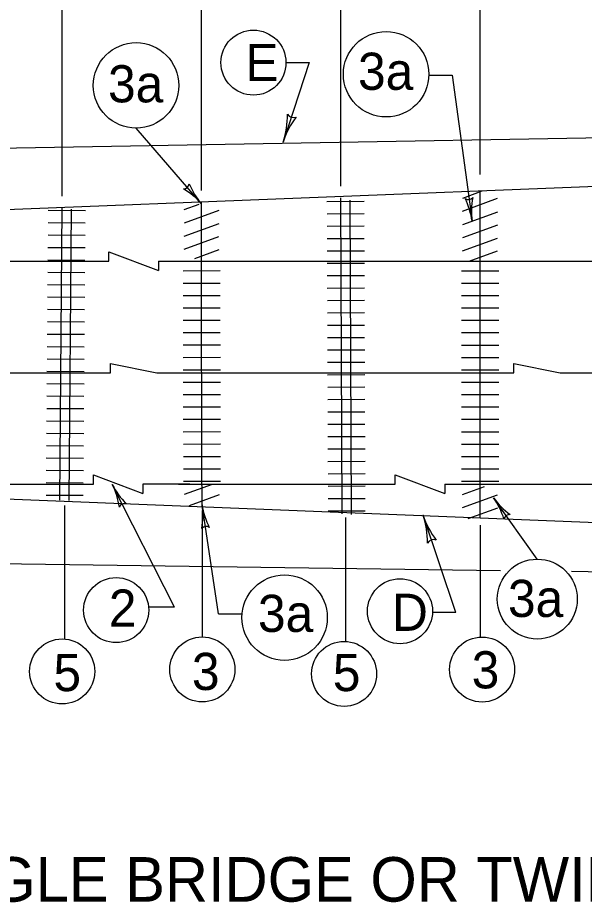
# Model space of a CAD drawing. Extents: x 1007 to 1035.5, y 1000.5 to 1021.5.
# Drawn here: x 1016.243 to 1019.292, y 1013.881 to 1018.643 of the extents above; entities that cross this region are included whole.
import ezdxf

# ---------------------------------------------------------------- set-up
doc = ezdxf.new("R2010")
doc.units = 0
doc.layers.add('Level 1', color=7, linetype='Continuous')

msp = doc.modelspace()

# ---------------------------------------------------------------- linework, layer by layer
at = {"layer": 'Level 1'}
for p, q in [((1016.4821, 1017.6827), (1016.4821, 1020.8086)), ((1017.9821, 1017.7361), (1017.9821, 1019.9425)), ((1017.2321, 1017.7125), (1017.2321, 1019.0425)), ((1018.7321, 1017.7986), (1018.7321, 1019.0216)), ((1017.8113, 1018.4011), (1017.6709, 1017.9734)), ((1017.6863, 1018.4011), (1017.8113, 1018.4011)), ((1018.4553, 1018.3341), (1018.5803, 1018.3341)), ((1018.5803, 1018.3341), (1018.688, 1017.5481)), ((1021.7321, 1018.0363), (1009.2336, 1017.8197)), ((1017.2321, 1017.6403), (1016.8797, 1018.0487)), ((1020.3848, 1017.7754), (1009.2336, 1017.3318)), ((1018.6377, 1017.6719), (1018.7429, 1017.7101)), ((1018.7316, 1017.34), (1018.7317, 1017.7097)), ((1017.9071, 1017.6544), (1018.1072, 1017.6552)), ((1017.9887, 1015.9713), (1017.9821, 1017.6736)), ((1018.0388, 1015.9693), (1018.0321, 1017.6613)), ((1018.6374, 1017.6023), (1018.8253, 1017.6708)), ((1016.4069, 1017.6066), (1016.6069, 1017.6051)), ((1016.4701, 1016.0451), (1016.4821, 1017.6202)), ((1016.5201, 1016.0431), (1016.5319, 1017.6128)), ((1017.1379, 1017.6101), (1017.2191, 1017.6398)), ((1017.1398, 1017.5378), (1017.3275, 1017.6065)), ((1017.2325, 1017.3478), (1017.2321, 1017.65)), ((1017.9074, 1017.5878), (1018.1074, 1017.5885)), ((1018.6391, 1017.5302), (1018.8271, 1017.5985)), ((1016.4064, 1017.5399), (1016.6064, 1017.5384)), ((1017.1388, 1017.4673), (1017.3267, 1017.5359)), ((1017.9077, 1017.521), (1018.1077, 1017.5218)), ((1018.638, 1017.4596), (1018.826, 1017.5279)), ((1016.4059, 1017.4733), (1016.6059, 1017.4718)), ((1017.1378, 1017.3961), (1017.3256, 1017.4648)), ((1017.9079, 1017.4544), (1018.1079, 1017.4552)), ((1018.6369, 1017.3884), (1018.8249, 1017.4568)), ((1016.4054, 1017.4067), (1016.6055, 1017.4052)), ((1016.7333, 1017.3318), (1016.7333, 1017.3818)), ((1016.7333, 1017.3818), (1016.9998, 1017.2818)), ((1017.1958, 1017.3475), (1017.3264, 1017.3953)), ((1017.9082, 1017.3878), (1018.1083, 1017.3886)), ((1018.6733, 1017.3318), (1018.8256, 1017.3873)), ((1015.4012, 1017.3318), (1016.7333, 1017.3318)), ((1016.4049, 1017.34), (1016.6049, 1017.3385)), ((1016.9998, 1017.3318), (1019.7259, 1017.3318)), ((1016.9998, 1017.3318), (1016.9998, 1017.2818)), ((1017.2345, 1016.1241), (1017.2325, 1017.3478)), ((1017.9084, 1017.3211), (1018.1084, 1017.3219)), ((1018.7312, 1016.1222), (1018.7316, 1017.34)), ((1016.4044, 1017.2733), (1016.6043, 1017.2718)), ((1017.1326, 1017.281), (1017.3327, 1017.2813)), ((1018.6315, 1017.2809), (1018.8316, 1017.2808)), ((1017.9088, 1017.2544), (1018.1087, 1017.2552)), ((1016.4039, 1017.2067), (1016.6038, 1017.2052)), ((1017.1328, 1017.2143), (1017.3328, 1017.2147)), ((1017.909, 1017.1878), (1018.1089, 1017.1885)), ((1018.6315, 1017.2143), (1018.8315, 1017.2142)), ((1016.4034, 1017.1399), (1016.6033, 1017.1384)), ((1017.1328, 1017.1478), (1017.3329, 1017.148)), ((1018.6315, 1017.1477), (1018.8315, 1017.1475)), ((1017.133, 1017.081), (1017.3329, 1017.0814)), ((1017.9093, 1017.121), (1018.1092, 1017.1218)), ((1018.6315, 1017.0809), (1018.8314, 1017.0809)), ((1016.4029, 1017.0733), (1016.6028, 1017.0718)), ((1017.9095, 1017.0544), (1018.1094, 1017.0552)), ((1016.4024, 1017.0067), (1016.6024, 1017.0052)), ((1017.1331, 1017.0143), (1017.333, 1017.0147)), ((1017.9098, 1016.9878), (1018.1098, 1016.9886)), ((1018.6315, 1017.0143), (1018.8314, 1017.0143)), ((1016.4019, 1016.94), (1016.6018, 1016.9385)), ((1017.1332, 1016.9477), (1017.3332, 1016.948)), ((1018.6315, 1016.9476), (1018.8314, 1016.9476)), ((1017.91, 1016.9211), (1018.11, 1016.9219)), ((1016.4013, 1016.8733), (1016.6013, 1016.8718)), ((1017.1333, 1016.881), (1017.3333, 1016.8813)), ((1017.9103, 1016.8544), (1018.1103, 1016.8552)), ((1018.6314, 1016.8809), (1018.8314, 1016.8809)), ((1016.4008, 1016.8067), (1016.6008, 1016.8052)), ((1017.1334, 1016.8143), (1017.3333, 1016.8147)), ((1018.6314, 1016.8143), (1018.8314, 1016.8142)), ((1016.7417, 1016.7318), (1016.7417, 1016.7818)), ((1016.7417, 1016.7818), (1016.9917, 1016.7318)), ((1017.1335, 1016.7478), (1017.3335, 1016.748)), ((1017.9105, 1016.7878), (1018.1105, 1016.7885)), ((1018.6314, 1016.7477), (1018.8314, 1016.7475)), ((1018.913, 1016.7318), (1018.913, 1016.7818)), ((1018.913, 1016.7818), (1019.163, 1016.7318)), ((1015.5298, 1016.7318), (1016.7417, 1016.7318)), ((1016.4003, 1016.74), (1016.6003, 1016.7385)), ((1016.9917, 1016.7318), (1018.913, 1016.7318)), ((1017.9108, 1016.7211), (1018.1108, 1016.7218)), ((1019.163, 1016.7318), (1020.482, 1016.7318)), ((1016.3998, 1016.6734), (1016.5998, 1016.6718)), ((1017.1337, 1016.681), (1017.3336, 1016.6814)), ((1017.911, 1016.6544), (1018.1111, 1016.6552)), ((1018.6314, 1016.6809), (1018.8314, 1016.6809)), ((1016.3993, 1016.6067), (1016.5994, 1016.6052)), ((1017.1337, 1016.6143), (1017.3338, 1016.6147)), ((1018.6313, 1016.6143), (1018.8313, 1016.6143)), ((1017.9113, 1016.5878), (1018.1113, 1016.5886)), ((1016.3988, 1016.54), (1016.5988, 1016.5385)), ((1017.1338, 1016.5477), (1017.3338, 1016.548)), ((1017.9115, 1016.5211), (1018.1116, 1016.5219)), ((1018.6313, 1016.5476), (1018.8313, 1016.5476)), ((1016.3983, 1016.4733), (1016.5983, 1016.4718)), ((1017.1339, 1016.481), (1017.3339, 1016.4813)), ((1018.6313, 1016.4809), (1018.8313, 1016.4809)), ((1017.134, 1016.4143), (1017.3341, 1016.4147)), ((1017.9118, 1016.4544), (1018.1118, 1016.4552)), ((1018.6313, 1016.4143), (1018.8313, 1016.4142)), ((1016.3978, 1016.4067), (1016.5978, 1016.4052)), ((1017.9121, 1016.3878), (1018.112, 1016.3885)), ((1016.3973, 1016.3401), (1016.5973, 1016.3385)), ((1017.1342, 1016.3478), (1017.3342, 1016.348)), ((1017.9123, 1016.3212), (1018.1123, 1016.3218)), ((1018.6313, 1016.3477), (1018.8313, 1016.3475)), ((1016.3968, 1016.2734), (1016.5968, 1016.2719)), ((1017.1343, 1016.2811), (1017.3343, 1016.2814)), ((1018.6313, 1016.281), (1018.8313, 1016.2809)), ((1017.9126, 1016.2545), (1018.1126, 1016.2553)), ((1016.3963, 1016.2068), (1016.5963, 1016.2053)), ((1016.6506, 1016.1318), (1016.6506, 1016.1818)), ((1016.6506, 1016.1818), (1016.917, 1016.0818)), ((1017.1343, 1016.2143), (1017.3344, 1016.2147)), ((1017.9128, 1016.1878), (1018.1128, 1016.1886)), ((1018.2746, 1016.1318), (1018.2746, 1016.1818)), ((1018.2746, 1016.1818), (1018.541, 1016.0818)), ((1018.6313, 1016.2143), (1018.8313, 1016.2143)), ((1020.3815, 1015.8833), (1014.2336, 1016.1293)), ((1015.3903, 1016.1318), (1016.6506, 1016.1318)), ((1016.3958, 1016.14), (1016.5958, 1016.1385)), ((1017.0869, 1015.4692), (1016.7518, 1016.1294)), ((1017.1699, 1016.1322), (1016.917, 1016.1322)), ((1016.917, 1016.1318), (1016.917, 1016.0818)), ((1017.109, 1016.1318), (1018.2746, 1016.1318)), ((1017.1344, 1016.1477), (1017.3345, 1016.148)), ((1017.1408, 1016.0773), (1017.2908, 1016.1322)), ((1018.541, 1016.1318), (1018.541, 1016.0818)), ((1018.541, 1016.1318), (1018.8607, 1016.1318)), ((1018.6313, 1016.1476), (1018.8313, 1016.1476)), ((1018.8607, 1016.1318), (1020.3227, 1016.1318)), ((1017.2349, 1016.0197), (1017.2348, 1016.1238)), ((1017.9132, 1016.1211), (1018.1131, 1016.1219)), ((1018.6374, 1016.0759), (1018.7544, 1016.1185)), ((1018.7313, 1015.9493), (1018.7314, 1016.1224)), ((1016.3953, 1016.0733), (1016.5953, 1016.0718)), ((1017.1677, 1016.0177), (1017.3285, 1016.0765)), ((1017.9134, 1016.0544), (1018.1133, 1016.0553)), ((1018.6372, 1016.0064), (1018.8252, 1016.0748)), ((1019.039, 1015.728), (1018.8037, 1016.0581)), ((1016.4954, 1016.0163), (1016.4954, 1015.2958)), ((1017.3237, 1015.4342), (1017.2349, 1016.0197)), ((1017.235, 1015.9893), (1017.235, 1015.3088)), ((1017.9137, 1015.9878), (1018.1136, 1015.9885)), ((1018.667, 1015.9465), (1018.8269, 1016.0047)), ((1018.0069, 1015.9515), (1018.0069, 1015.2858)), ((1018.6009, 1015.4413), (1018.424, 1015.9644)), ((1018.7321, 1015.9102), (1018.7321, 1015.3074)), ((1014.2336, 1015.7293), (1018.8419, 1015.6676)), ((1019.2231, 1015.6625), (1019.6573, 1015.6566)), ((1017.0869, 1015.4692), (1016.9469, 1015.4692)), ((1017.3237, 1015.4342), (1017.4487, 1015.4342)), ((1018.6009, 1015.4413), (1018.4751, 1015.4413))]:
    msp.add_line(p, q, dxfattribs=at)
for centre, radius in [((1017.5113, 1018.4011), 0.175), ((1018.2255, 1018.3386), 0.23), ((1016.8797, 1018.2787), 0.23), ((1019.039, 1015.513), 0.215), ((1016.7726, 1015.4538), 0.175), ((1017.6791, 1015.4133), 0.23), ((1018.3002, 1015.4477), 0.175), ((1016.4821, 1015.1235), 0.175), ((1017.2363, 1015.1341), 0.175), ((1017.9992, 1015.1101), 0.175), ((1018.7422, 1015.1338), 0.175)]:
    msp.add_circle(centre, radius, dxfattribs=at)
for centre, radius, start, end in [((1017.2256, 1018.1196), 0.4688, 341.8266, 0.4954), ((1018.1163, 1017.8272), 0.4688, 143.1738, 161.8205), ((1017.7266, 1018.1428), 0.0375, 210.6012, 292.7179), ((1017.2256, 1018.1196), 0.4688, 341.8144, 341.8266), ((1017.135, 1017.7528), 0.0313, 269.561, 351.6777), ((1017.5281, 1017.8956), 0.3909, 202.1335, 220.7803), ((1016.9361, 1017.3849), 0.3909, 40.7864, 59.4552), ((1018.6678, 1017.6954), 0.0313, 236.5794, 318.6961), ((1018.3007, 1017.495), 0.3909, 7.8048, 26.4736), ((1019.0753, 1017.6012), 0.3909, 169.152, 187.7987), ((1016.9361, 1017.3849), 0.3909, 40.7742, 40.7864), ((1018.3007, 1017.495), 0.3909, 7.7926, 7.8048), ((1017.1004, 1016.3063), 0.3909, 206.896, 206.9082), ((1017.1004, 1016.3063), 0.3909, 206.9082, 225.577), ((1016.4032, 1015.9525), 0.3909, 8.2554, 26.9021), ((1019.1221, 1016.285), 0.3909, 215.4661, 215.4783), ((1019.1221, 1016.285), 0.3909, 215.4783, 234.1471), ((1018.4854, 1015.8312), 0.3909, 16.8254, 35.4722), ((1016.8191, 1015.9968), 0.0313, 75.6828, 157.7995), ((1016.8484, 1015.9611), 0.3909, 349.9664, 8.6132), ((1017.6214, 1016.0783), 0.3909, 188.6193, 207.2881), ((1017.6214, 1016.0783), 0.3909, 188.607, 188.6193), ((1018.868, 1016.1146), 0.4687, 198.6742, 198.6864), ((1018.868, 1016.1146), 0.4687, 198.6742, 198.6864), ((1018.868, 1016.1146), 0.4687, 198.6864, 217.3552), ((1017.98, 1015.8143), 0.4687, 0.0335, 18.6803), ((1018.868, 1016.1146), 0.4687, 198.6864, 217.3552), ((1017.98, 1015.8143), 0.4687, 0.0335, 18.6803), ((1018.89, 1015.937), 0.0313, 84.2529, 166.3696), ((1017.2572, 1015.8727), 0.0313, 57.3939, 139.5106), ((1018.4811, 1015.7956), 0.0375, 67.461, 149.5777), ((1018.4811, 1015.7956), 0.0375, 67.461, 149.5777)]:
    msp.add_arc(centre, radius, start, end, dxfattribs=at)

# ---------------------------------------------------------------- texts
for s, height, p in [('E', 0.2, (1017.4683, 1018.3018)), ('3a', 0.2, (1018.0743, 1018.2548)), ('3a', 0.2, (1016.7288, 1018.1873)), ('3a', 0.2, (1018.8813, 1015.4167)), ('2', 0.2, (1016.7332, 1015.3647)), ('3a', 0.2, (1017.5358, 1015.3363)), ('D', 0.2, (1018.2573, 1015.342)), ('3', 0.2, (1017.1803, 1015.0236)), ('3', 0.2, (1018.6861, 1015.0323)), ('5', 0.2, (1016.4351, 1015.0174)), ('5', 0.2, (1017.9386, 1015.0176)), ('SINGLE BRIDGE OR TWIN BRIDGES WITH ONE DIRECTION TRAFFIC', 0.24, (1015.5548, 1013.884))]:
    msp.add_text(s, height=height, dxfattribs=at).set_placement(p)

doc.saveas('drawing.dxf')
